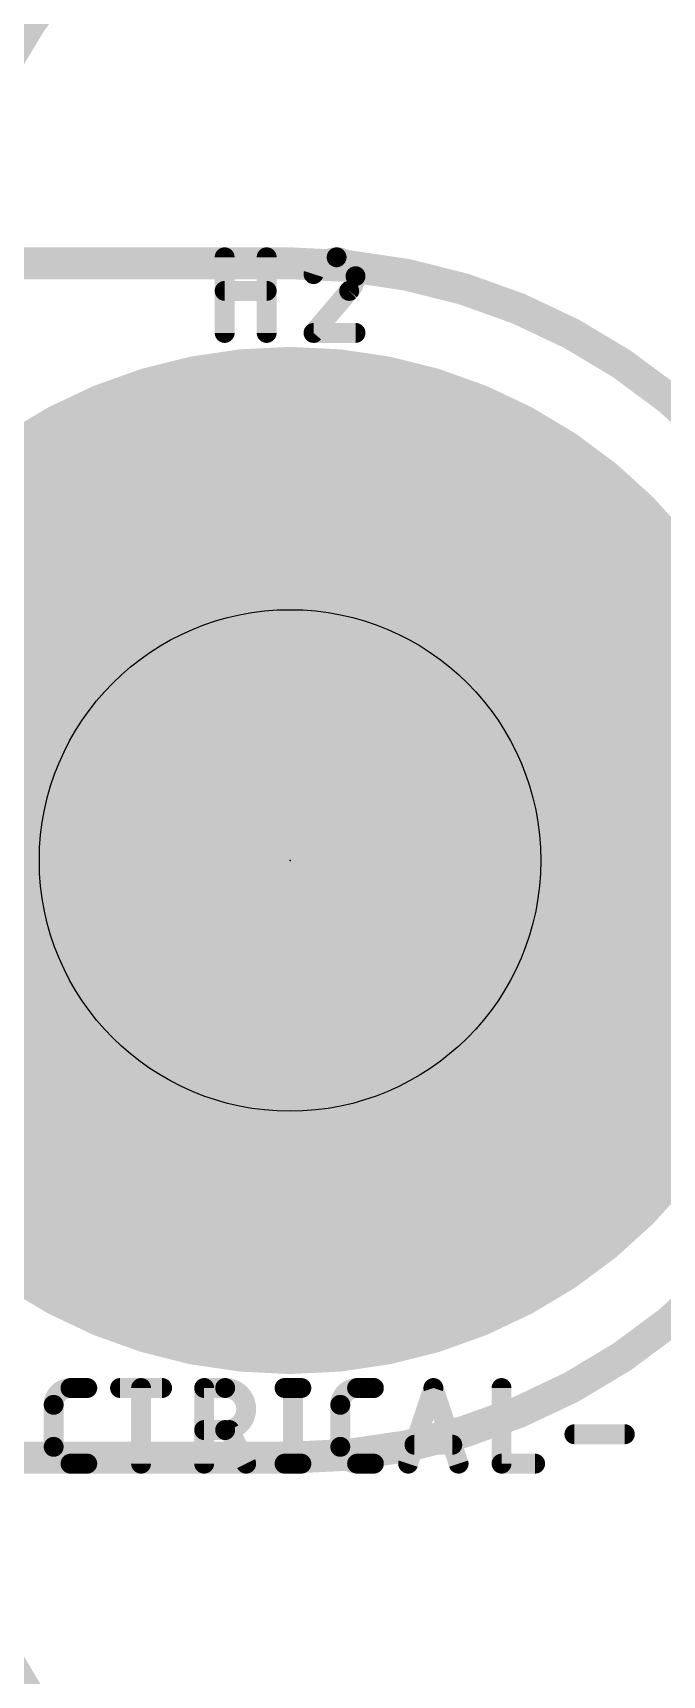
# Model space of a CAD drawing. Extents: x -30 to 92, y -59 to 43.
# Drawn here: x 6.61 to 10.63, y 16.39 to 26.87 of the extents above; entities that cross this region are included whole.
import ezdxf

# ---------------------------------------------------------------- set-up
doc = ezdxf.new("R2010")
doc.units = 0
for name, color, linetype in [('1', 12, 'CONTINUOUS'), ('16', 132, 'CONTINUOUS'), ('17', 110, 'CONTINUOUS'), ('20', 53, 'CONTINUOUS'), ('21', 41, 'CONTINUOUS'), ('23', 53, 'CONTINUOUS'), ('25', 253, 'CONTINUOUS'), ('27', 253, 'CONTINUOUS'), ('29', 253, 'CONTINUOUS'), ('30', 253, 'CONTINUOUS'), ('44', 253, 'CONTINUOUS')]:
    doc.layers.add(name, color=color, linetype=linetype)

# ---------------------------------------------------------------- blocks, each defined once
blk = doc.blocks.new('ROUNDP')
at = {"const_width": 0.5}
blk.add_lwpolyline([(0, -0.25, 1), (0, 0.25, 1), (0, -0.25)], format="xyb", dxfattribs=at)

msp = doc.modelspace()

# ---------------------------------------------------------------- linework, layer by layer
at = {"layer": '1', "const_width": 0.2032}
for points in [[(14.605, 35.941, 0.4142), (0.254, 21.59)], [(14.605, 33.655, 2.4142), (26.67, 21.59)], [(0.254, 21.59, 0.4142), (14.605, 7.239)]]:
    msp.add_lwpolyline(points, format="xyb", dxfattribs=at)
at = {"layer": '16', "const_width": 0.2032}
for points in [[(14.6685, 35.941, 0.4142), (0.2858, 21.5583)], [(0.2858, 21.5583, 0.4142), (14.605, 7.239)]]:
    msp.add_lwpolyline(points, format="xyb", dxfattribs=at)
at = {"layer": '20'}
for points, const_width in [([(10.795, 35.433, 0.762), (10.795, 7.747)], 0.2032), ([(23.495, 25.4, 0.6619), (5.715, 25.4)], 0.2032), ([(12.065, 21.59, 0.4142), (8.255, 25.4)], 0.2032), ([(8.255, 25.4508, 1), (8.255, 25.3492)], 0.1016), ([(8.255, 25.3492, 1), (8.255, 25.4508)], 0.1016), ([(8.255, 17.78, 0.4142), (12.065, 21.59)], 0.2032), ([(5.715, 17.78, 0.6619), (23.495, 17.78)], 0.2032), ([(8.255, 17.8308, 1), (8.255, 17.7292)], 0.1016), ([(8.255, 17.7292, 1), (8.255, 17.8308)], 0.1016)]:
    msp.add_lwpolyline(points, format="xyb", dxfattribs=dict(at, const_width=const_width))
at = {"layer": '20', "const_width": 0.2032}
for points in [[(8.255, 25.4), (5.715, 25.4)], [(5.715, 17.78), (8.255, 17.78)]]:
    msp.add_lwpolyline(points, dxfattribs=at)
at = {"layer": '21', "const_width": 0.2032}
for points in [[(14.605, 7.239, 1), (14.605, 35.941, 1), (14.605, 7.239)], [(14.605, 11.9631, 1), (14.605, 31.2169, 1), (14.605, 11.9631)]]:
    msp.add_lwpolyline(points, format="xyb", dxfattribs=at)
at = {"layer": '23'}
msp.add_point((8.255, 21.59), dxfattribs=at)
at = {"layer": '25', "const_width": 0.127}
for points in [[(7.8375, 24.9555), (7.8375, 25.4381)], [(8.1056, 25.4381), (8.1056, 24.9555)], [(7.8375, 25.2236), (8.1056, 25.2236)], [(8.6323, 25.2236), (8.4044, 24.9555)], [(8.4044, 24.9555), (8.6725, 24.9555)]]:
    msp.add_lwpolyline(points, dxfattribs=at)
at = {"layer": '25'}
for points, const_width in [([(7.8692, 25.4381, 1), (7.8057, 25.4381)], 0.0635), ([(8.1373, 25.4381, 1), (8.0738, 25.4381)], 0.0635), ([(8.5519, 25.4381, 0.3252), (8.4044, 25.3309)], 0.127), ([(8.6725, 25.3174, 0.4142), (8.5519, 25.4381)], 0.127), ([(8.5519, 25.4698, 1), (8.5519, 25.4063)], 0.0635), ([(8.5519, 25.4064, 1), (8.5519, 25.4698)], 0.0635), ([(8.3742, 25.3406, 1), (8.4346, 25.3211)], 0.0635), ([(8.6323, 25.2236, 0.2053), (8.6725, 25.3174)], 0.127), ([(8.7043, 25.3174, 1), (8.6408, 25.3174)], 0.0635), ([(7.8375, 25.2554, 1), (7.8375, 25.1919)], 0.0635), ([(8.1056, 25.1919, 1), (8.1056, 25.2554)], 0.0635), ([(8.6104, 25.2466, 1), (8.6542, 25.2006)], 0.0635), ([(8.6565, 25.203, 1), (8.6081, 25.2442)], 0.0635), ([(8.6408, 25.3174, 1), (8.7043, 25.3174)], 0.0635), ([(7.8057, 24.9555, 1), (7.8692, 24.9555)], 0.0635), ([(8.0738, 24.9555, 1), (8.1373, 24.9555)], 0.0635), ([(8.4044, 24.9872, 1), (8.4044, 24.9238)], 0.0635), ([(8.3802, 24.9761, 1), (8.4286, 24.9349)], 0.0635), ([(8.6725, 24.9238, 1), (8.6725, 24.9872)], 0.0635)]:
    msp.add_lwpolyline(points, format="xyb", dxfattribs=dict(at, const_width=const_width))
at = {"layer": '27'}
for points, const_width in [([(6.8537, 18.2245, 0.4142), (6.7465, 18.1173)], 0.127), ([(6.8537, 18.2563, 1), (6.8537, 18.1928)], 0.0635), ([(6.8537, 18.1928, 1), (6.8537, 18.2562)], 0.0635), ([(6.961, 18.1928, 1), (6.961, 18.2563)], 0.0635), ([(7.17, 18.2563, 1), (7.17, 18.1928)], 0.0635), ([(7.3358, 18.2245, 1), (7.2723, 18.2245)], 0.0635), ([(7.4381, 18.1928, 1), (7.4381, 18.2563)], 0.0635), ([(7.7384, 18.2245, 1), (7.6749, 18.2245)], 0.0635), ([(7.7067, 18.2563, 1), (7.7067, 18.1928)], 0.0635), ([(7.8407, 18.2563, 1), (7.8407, 18.1928)], 0.0635), ([(7.8407, 17.9564, 1), (7.8407, 18.2245)], 0.127), ([(7.8407, 18.1928, 1), (7.8407, 18.2563)], 0.0635), ([(8.2197, 18.2563, 1), (8.2197, 18.1928)], 0.0635), ([(8.305, 18.2245, 1), (8.2415, 18.2245)], 0.0635), ([(8.3269, 18.1928, 1), (8.3269, 18.2563)], 0.0635), ([(8.6825, 18.2245, 0.4142), (8.5753, 18.1173)], 0.127), ([(8.6825, 18.2563, 1), (8.6825, 18.1928)], 0.0635), ([(8.6825, 18.1928, 1), (8.6825, 18.2562)], 0.0635), ([(8.7897, 18.1928, 1), (8.7897, 18.2563)], 0.0635), ([(9.1995, 18.2345, 1), (9.1393, 18.2145)], 0.0635), ([(9.1995, 18.2145, 1), (9.1393, 18.2345)], 0.0635), ([(9.636, 18.2245, 1), (9.5725, 18.2245)], 0.0635), ([(6.7782, 18.1173, 1), (6.7147, 18.1173)], 0.0635), ([(6.7147, 18.1173, 1), (6.7782, 18.1173)], 0.0635), ([(8.607, 18.1173, 1), (8.5435, 18.1173)], 0.0635), ([(8.5435, 18.1173, 1), (8.607, 18.1173)], 0.0635), ([(7.7067, 17.9881, 1), (7.7067, 17.9246)], 0.0635), ([(7.8407, 17.9881, 1), (7.8407, 17.9246)], 0.0635), ([(7.896, 17.9706, 1), (7.8392, 17.9422)], 0.0635), ([(7.8407, 17.9246, 1), (7.8407, 17.9881)], 0.0635), ([(9.0487, 17.8943, 1), (9.0487, 17.8308)], 0.0635), ([(9.29, 17.8308, 1), (9.29, 17.8943)], 0.0635), ([(10.0692, 17.9613, 1), (10.0692, 17.8978)], 0.0635), ([(10.3909, 17.8978, 1), (10.3909, 17.9613)], 0.0635), ([(6.7782, 17.8491, 1), (6.7147, 17.8491)], 0.0635), ([(6.7147, 17.8491, 1), (6.7782, 17.8491)], 0.0635), ([(6.7465, 17.8491, 0.4142), (6.8537, 17.7419)], 0.127), ([(8.5753, 17.8491, 0.4142), (8.6825, 17.7419)], 0.127), ([(8.607, 17.8491, 1), (8.5435, 17.8491)], 0.0635), ([(8.5435, 17.8491, 1), (8.607, 17.8491)], 0.0635), ([(6.8537, 17.7736, 1), (6.8537, 17.7102)], 0.0635), ([(6.8537, 17.7102, 1), (6.8537, 17.7736)], 0.0635), ([(6.961, 17.7102, 1), (6.961, 17.7736)], 0.0635), ([(7.2723, 17.7419, 1), (7.3358, 17.7419)], 0.0635), ([(7.6749, 17.7419, 1), (7.7384, 17.7419)], 0.0635), ([(7.9464, 17.7277, 1), (8.0032, 17.7561)], 0.0635), ([(8.2197, 17.7736, 1), (8.2197, 17.7102)], 0.0635), ([(8.2415, 17.7419, 1), (8.305, 17.7419)], 0.0635), ([(8.3269, 17.7102, 1), (8.3269, 17.7736)], 0.0635), ([(8.6825, 17.7736, 1), (8.6825, 17.7102)], 0.0635), ([(8.6825, 17.7102, 1), (8.6825, 17.7736)], 0.0635), ([(8.7897, 17.7102, 1), (8.7897, 17.7736)], 0.0635), ([(8.9784, 17.7519, 1), (9.0386, 17.7319)], 0.0635), ([(9.3001, 17.7319, 1), (9.3604, 17.7519)], 0.0635), ([(9.6042, 17.7736, 1), (9.6042, 17.7102)], 0.0635), ([(9.5725, 17.7419, 1), (9.636, 17.7419)], 0.0635), ([(9.8187, 17.7102, 1), (9.8187, 17.7736)], 0.0635)]:
    msp.add_lwpolyline(points, format="xyb", dxfattribs=dict(at, const_width=const_width))
at = {"layer": '27', "const_width": 0.127}
for points in [[(6.8537, 18.2245), (6.961, 18.2245)], [(7.17, 18.2245), (7.4381, 18.2245)], [(7.304, 17.7419), (7.304, 18.2245)], [(7.7067, 17.7419), (7.7067, 18.2245)], [(7.7067, 18.2245), (7.8407, 18.2245)], [(8.2197, 18.2245), (8.3269, 18.2245)], [(8.2733, 18.2245), (8.2733, 17.7419)], [(8.6825, 18.2245), (8.7897, 18.2245)], [(9.0085, 17.7419), (9.1694, 18.2245)], [(9.1694, 18.2245), (9.3303, 17.7419)], [(9.6042, 18.2245), (9.6042, 17.7419)], [(6.7465, 17.8491), (6.7465, 18.1173)], [(8.5753, 17.8491), (8.5753, 18.1173)], [(7.8407, 17.9564), (7.7067, 17.9564)], [(7.9748, 17.7419), (7.8676, 17.9564)], [(9.29, 17.8626), (9.0487, 17.8626)], [(10.0692, 17.9296), (10.3909, 17.9296)], [(6.961, 17.7419), (6.8537, 17.7419)], [(8.2197, 17.7419), (8.3269, 17.7419)], [(8.7897, 17.7419), (8.6825, 17.7419)], [(9.6042, 17.7419), (9.8187, 17.7419)]]:
    msp.add_lwpolyline(points, dxfattribs=at)
at = {"layer": '44'}
msp.add_circle((8.255, 21.59), 1.6, dxfattribs=at)

# ---------------------------------------------------------------- block references
at = {"layer": '17', "xscale": 6.35, "yscale": 6.35}
msp.add_blockref('ROUNDP', (8.255, 21.59), dxfattribs=at)
msp.add_blockref('ROUNDP', (8.255, 21.59), dxfattribs=at)
at = {"layer": '29', "xscale": 6.5532, "yscale": 6.5532}
msp.add_blockref('ROUNDP', (8.255, 21.59), dxfattribs=at)
at = {"layer": '30', "xscale": 6.5532, "yscale": 6.5532}
msp.add_blockref('ROUNDP', (8.255, 21.59), dxfattribs=at)

doc.saveas('drawing.dxf')
